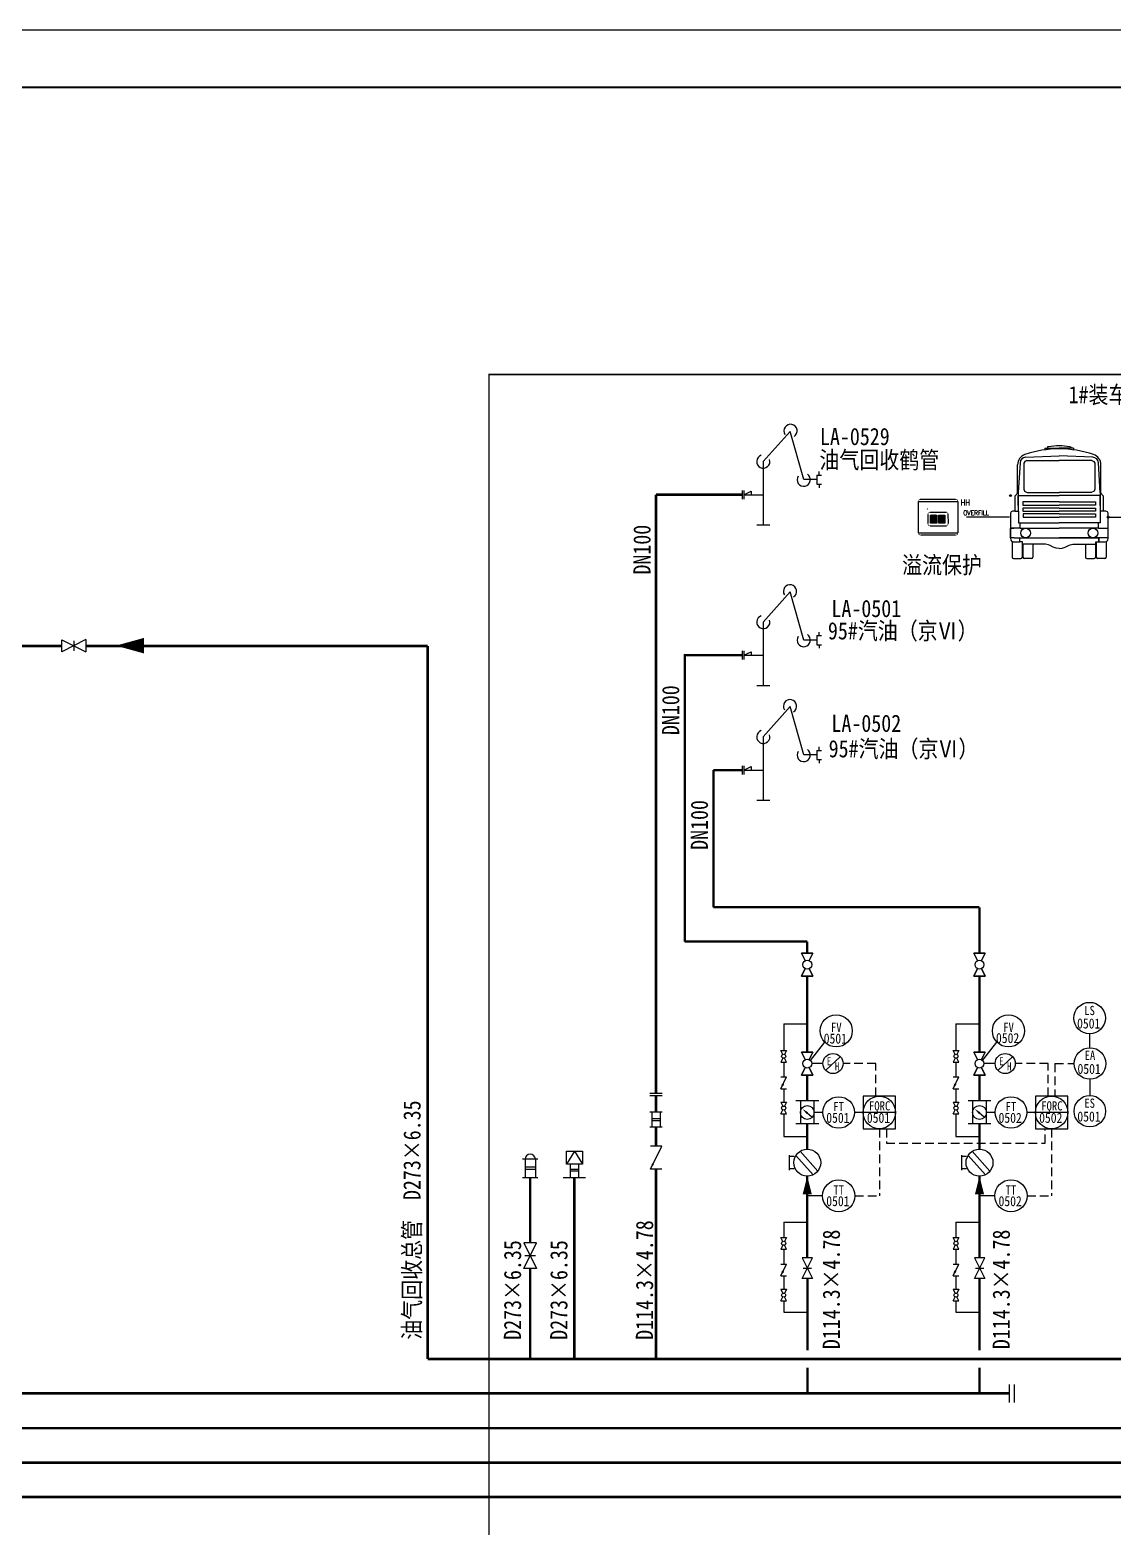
# Model space of a CAD drawing. Header units: millimetres. Extents: x 36820 to 41163, y -3485 to -2358.
# Drawn here: x 39621.5 to 39810.1, y -2735.6 to -2474.8 of the extents above; entities that cross this region are included whole.
import ezdxf
from ezdxf.enums import TextEntityAlignment as Align

# ---------------------------------------------------------------- set-up
doc = ezdxf.new("R2010")
doc.units = ezdxf.units.MM
doc.header["$LTSCALE"] = 6
doc.linetypes.add('DASHDOT', pattern=[1, 0.5, -0.25, 0, -0.25])
doc.linetypes.add('HIDDEN', pattern=[0.375, 0.25, -0.125])
for name, color, linetype in [('bc', 7, 'Continuous'), ('BZC', 7, 'Continuous'), ('DEVICE', 4, 'Continuous'), ('MAINLINE', 3, 'Continuous'), ('SBC', 6, 'Continuous'), ('T-SYMBOLS_EX', 1, 'Continuous'), ('T-TEXT', 3, 'Continuous'), ('VCL_MaR_MO', 9, 'Continuous'), ('管网', 7, 'Continuous')]:
    doc.layers.add(name, color=color, linetype=linetype)
doc.styles.add('HZ', font='', dxfattribs={"width": 0.8})
doc.styles.add('HZTXT', font='', dxfattribs={"width": 0.8})
doc.styles.add('NORMAL', font='simplex')
doc.styles.add('ROMANS', font='romans.shx', dxfattribs={"width": 0.8, "height": 2.5})
doc.styles.get("Standard").update_dxf_attribs({"font": ''})
doc.styles.get('HZ').set_extended_font_data('NSimSun')
doc.styles.get('HZTXT').set_extended_font_data('NSimSun')
doc.styles.get('Standard').set_extended_font_data('NSimSun')
pattern_1 = [(0, (708.82753, -477.49683), (0.238125, 0.1374815), [0.15875, -0.3175]), (120, (708.82753, -477.49683), (-0.238124972, 0.13748155), [0.15875, -0.3175]), (60, (708.82753, -477.49683), (2.8e-08, 0.27496305), [-0.3175, 0.15875])]

# ---------------------------------------------------------------- blocks, each defined once
blk = doc.blocks.new('AC_2')
at = {"layer": 'T-SYMBOLS_EX'}
for p, q in [((9.68, 38.45), (14.64, 38.45)), ((9.68, 38.45), (9.68, 37.86)), ((10.95, 38.96), (10.57, 38.96)), ((10.57, 38.96), (10.57, 38.45)), ((19.61, 38.45), (14.64, 38.45)), ((18.34, 38.96), (18.72, 38.96)), ((18.72, 38.96), (18.72, 38.45)), ((19.61, 38.45), (19.61, 37.86)), ((0.15, 22.75), (0.15, 32.62)), ((1.01, 33.39), (0.33, 22.95)), ((2.64, 33.85), (2.26, 33.17)), ((2.26, 33.17), (2.26, 24.11)), ((3.31, 34.13), (2.64, 33.85)), ((2.92, 35.26), (14.64, 35.79)), ((3.31, 34.13), (14.64, 34.13)), ((26.37, 35.26), (14.64, 35.79)), ((25.98, 34.13), (14.64, 34.13)), ((25.98, 34.13), (26.65, 33.85)), ((26.65, 33.85), (27.03, 33.17)), ((27.03, 33.17), (27.03, 24.11)), ((28.95, 22.95), (28.28, 33.39)), ((29.14, 22.75), (29.14, 32.62)), ((0.33, 22.95), (-0.82, 21.71)), ((-0.82, 21.71), (-0.82, 16.52)), ((0.33, 22.95), (0.33, 16.52)), ((0.33, 21.99), (14.64, 21.99)), ((0.33, 18.5), (0.33, 21.99)), ((2.26, 24.11), (2.54, 23.43)), ((2.54, 23.43), (3.5, 22.95)), ((3.5, 22.95), (14.64, 22.95)), ((25.79, 22.95), (14.64, 22.95)), ((28.95, 21.99), (14.64, 21.99)), ((26.75, 23.43), (25.79, 22.95)), ((27.03, 24.11), (26.75, 23.43)), ((30.11, 21.71), (28.95, 22.95)), ((28.95, 22.95), (28.95, 16.52)), ((28.95, 18.5), (28.95, 21.99)), ((30.11, 16.52), (30.11, 21.71)), ((-2.16, 16.23), (-2.36, 15.75)), ((-2.36, 15.75), (-2.36, 7.11)), ((-1.59, 16.52), (-2.16, 16.23)), ((-0.82, 16.52), (-1.59, 16.52)), ((-0.82, 16.52), (0.43, 16.52)), ((0.43, 16.52), (0.43, 12.39)), ((14.64, 19.69), (1.97, 19.69)), ((1.97, 19.69), (1.97, 18.63)), ((1.97, 18.63), (14.64, 18.63)), ((14.64, 17.58), (1.97, 17.58)), ((1.97, 17.58), (1.97, 16.52)), ((1.97, 16.52), (14.64, 16.52)), ((14.64, 19.69), (27.32, 19.69)), ((27.32, 18.63), (14.64, 18.63)), ((14.64, 17.58), (27.32, 17.58)), ((27.32, 16.52), (14.64, 16.52)), ((27.32, 19.69), (27.32, 18.63)), ((27.32, 17.58), (27.32, 16.52)), ((30.11, 16.52), (28.86, 16.52)), ((28.86, 16.52), (28.86, 12.39)), ((30.88, 16.52), (30.11, 16.52)), ((31.45, 16.23), (30.88, 16.52)), ((31.64, 15.75), (31.45, 16.23)), ((31.64, 7.11), (31.64, 15.75)), ((1.01, 10.57), (-2.36, 10.57)), ((-2.36, 7.2), (-2.36, 10.57)), ((-2.36, 10.57), (-1.22, 10.57)), ((0.43, 12.39), (14.64, 12.39)), ((1.01, 10.57), (1.01, 12.39)), ((1.01, 10.57), (14.64, 10.57)), ((14.64, 15.56), (2.06, 15.56)), ((2.06, 15.56), (2.06, 14.41)), ((2.06, 14.41), (14.64, 14.41)), ((14.64, 15.56), (27.23, 15.56)), ((27.23, 14.41), (14.64, 14.41)), ((28.86, 12.39), (14.64, 12.39)), ((28.28, 10.57), (14.64, 10.57)), ((27.23, 15.56), (27.23, 14.41)), ((28.28, 10.57), (28.28, 12.39)), ((28.28, 10.57), (31.64, 10.57)), ((-1.11, 7.2), (-2.36, 7.2)), ((-2.36, 7.11), (-2.26, 6.34)), ((-2.26, 6.34), (-1.87, 5.96)), ((-1.87, 5.96), (-1.39, 5.76)), ((-1.75, 5.9), (-1.75, 0.5)), ((-1.39, 5.76), (0.91, 5.76)), ((-1.11, 7.2), (0.91, 7.2)), ((0.91, 5.76), (0.91, 7.2)), ((0.91, 7.2), (28.38, 7.2)), ((0.91, 5.76), (0.91, 7.2)), ((0.91, 7.2), (14.64, 7.2)), ((1.87, 5.76), (0.91, 5.76)), ((1.75, 5.76), (1.75, 0.5)), ((1.87, 4.99), (1.87, 5.76)), ((28.38, 7.2), (14.64, 7.2)), ((27.42, 4.99), (27.42, 5.76)), ((27.42, 5.76), (28.38, 5.76)), ((27.54, 5.76), (27.54, 0.5)), ((28.38, 7.2), (28.38, 5.76)), ((28.38, 5.76), (28.38, 7.2)), ((31.64, 7.2), (28.38, 7.2)), ((28.38, 5.76), (30.68, 5.76)), ((30.68, 5.76), (31.16, 5.96)), ((31.04, 5.9), (31.04, 0.5)), ((31.16, 5.96), (31.55, 6.34)), ((31.55, 6.34), (31.64, 7.11)), ((-1.24, 0), (1.24, 0)), ((9.89, 4.99), (1.87, 4.99)), ((2, 4.99), (2, 0.5)), ((4.99, 0), (2.5, 0)), ((5.49, 4.99), (5.49, 0.5)), ((10.85, 4.75), (9.89, 4.99)), ((11.48, 4.51), (10.85, 4.75)), ((12.53, 3.94), (11.48, 4.51)), ((13.59, 3.6), (12.53, 3.94)), ((14.64, 3.51), (13.59, 3.6)), ((14.64, 3.51), (15.7, 3.6)), ((15.7, 3.6), (16.76, 3.94)), ((16.76, 3.94), (17.81, 4.51)), ((17.81, 4.51), (18.44, 4.75)), ((18.44, 4.75), (19.4, 4.99)), ((19.4, 4.99), (27.42, 4.99)), ((23.8, 4.99), (23.8, 0.5)), ((24.3, 0), (26.79, 0)), ((27.29, 4.99), (27.29, 0.5)), ((30.53, 0), (28.05, 0))]:
    blk.add_line(p, q, dxfattribs=at)
for centre in [(2.92, 8.88), (26.37, 8.88)]:
    blk.add_circle(centre, 1.68, dxfattribs=at)
for centre, radius, start, end in [((14.64, 1.64), 36.56, 90, 109.0821), ((15.92, 2.73), 36.56, 91.9924, 97.8), ((13.37, 2.73), 36.56, 82.2, 88.0076), ((14.64, 1.64), 36.56, 70.9179, 90), ((3.93, 32.62), 3.78, 109.0821, 180), ((3.01, 33.26), 2, 92.5957, 176.2875), ((26.28, 33.26), 2, 3.7125, 87.4043), ((25.36, 32.62), 3.78, 0, 70.9179), ((-1.24, 0.5), 0.504, 180, 270), ((1.24, 0.5), 0.504, 270, 0), ((2.5, 0.5), 0.504, 180, 270), ((4.99, 0.5), 0.504, 270, 0), ((24.3, 0.5), 0.504, 180, 270), ((26.79, 0.5), 0.504, 270, 0), ((28.05, 0.5), 0.504, 180, 270), ((30.53, 0.5), 0.504, 270, 0)]:
    blk.add_arc(centre, radius, start, end, dxfattribs=at)
blk = doc.blocks.new('A$C410379D9')
at = {"layer": 'VCL_MaR_MO'}
h = blk.add_hatch(dxfattribs=at)
h.set_pattern_fill('HONEY', color=256, scale=0.05, style=0)
h.set_pattern_definition(pattern_1)
h.paths.add_polyline_path([(4.33, 7.11), (4.33, 4.29), (6.46, 4.29), (6.46, 7.11)])
h = blk.add_hatch(dxfattribs=at)
h.set_pattern_fill('HONEY', color=256, scale=0.05, style=0)
h.set_pattern_definition(pattern_1)
h.paths.add_polyline_path([(7.22, 4.29), (9.35, 4.29), (9.35, 7.11), (7.22, 7.11)])
for p, q in [((0.1, 0.88), (0.1, 11.83)), ((0.1, 11.83), (13.83, 11.83)), ((0.7, 12.62), (13.04, 12.62)), ((13.83, 11.83), (13.83, 0.88)), ((3.38, 7.29), (3.38, 4.13)), ((4.16, 8.07), (9.82, 8.06)), ((10.39, 7.55), (10.43, 4.13)), ((0.1, 0.88), (13.83, 0.88)), ((13.04, 0.1), (0.88, 0.1)), ((4.16, 3.34), (9.82, 3.36))]:
    blk.add_line(p, q, dxfattribs=at)
at = {"layer": 'VCL_MaR_MO', "const_width": 0.196}
for points in [[(0.88, 12.62), (0.84, 12.62), (0.81, 12.61), (0.77, 12.61), (0.73, 12.6), (0.69, 12.59), (0.65, 12.58), (0.62, 12.57), (0.58, 12.56), (0.55, 12.54), (0.51, 12.53), (0.48, 12.51), (0.45, 12.49), (0.41, 12.46), (0.38, 12.44), (0.36, 12.41), (0.33, 12.39), (0.3, 12.36), (0.28, 12.33), (0.25, 12.3), (0.23, 12.27), (0.21, 12.24), (0.19, 12.2), (0.17, 12.17), (0.16, 12.13), (0.14, 12.1), (0.13, 12.06), (0.12, 12.02), (0.11, 11.99), (0.11, 11.95), (0.1, 11.91), (0.1, 11.87), (0.1, 11.83)], [(13.83, 11.83), (13.83, 11.87), (13.82, 11.91), (13.82, 11.95), (13.81, 11.99), (13.8, 12.02), (13.79, 12.06), (13.78, 12.1), (13.77, 12.13), (13.75, 12.17), (13.73, 12.2), (13.72, 12.24), (13.69, 12.27), (13.67, 12.3), (13.65, 12.33), (13.62, 12.36), (13.6, 12.39), (13.57, 12.41), (13.54, 12.44), (13.51, 12.46), (13.48, 12.49), (13.45, 12.51), (13.41, 12.53), (13.38, 12.54), (13.34, 12.56), (13.31, 12.57), (13.27, 12.58), (13.23, 12.59), (13.2, 12.6), (13.16, 12.61), (13.12, 12.61), (13.08, 12.62), (13.04, 12.62)], [(4.16, 8.07), (4.12, 8.07), (4.08, 8.07), (4.05, 8.07), (4.01, 8.06), (3.97, 8.05), (3.93, 8.04), (3.9, 8.03), (3.86, 8.01), (3.83, 8), (3.79, 7.98), (3.76, 7.96), (3.73, 7.94), (3.69, 7.92), (3.66, 7.9), (3.64, 7.87), (3.61, 7.84), (3.58, 7.82), (3.56, 7.79), (3.53, 7.76), (3.51, 7.73), (3.49, 7.69), (3.47, 7.66), (3.45, 7.62), (3.44, 7.59), (3.42, 7.55), (3.41, 7.52), (3.4, 7.48), (3.39, 7.44), (3.39, 7.4), (3.38, 7.37), (3.38, 7.33), (3.38, 7.29)], [(10.43, 7.29), (10.43, 7.33), (10.43, 7.37), (10.42, 7.41), (10.42, 7.44), (10.41, 7.48), (10.4, 7.52), (10.39, 7.55), (10.37, 7.59), (10.36, 7.63), (10.34, 7.66), (10.32, 7.69), (10.3, 7.73), (10.28, 7.76), (10.25, 7.79), (10.23, 7.82), (10.2, 7.84), (10.17, 7.87), (10.15, 7.9), (10.12, 7.92), (10.08, 7.94), (10.05, 7.96), (10.02, 7.98), (9.98, 8), (9.95, 8.01), (9.91, 8.03), (9.88, 8.04), (9.84, 8.05), (9.8, 8.06), (9.76, 8.07), (9.72, 8.07), (9.69, 8.07), (9.65, 8.07)], [(0.1, 0.88), (0.1, 0.84), (0.1, 0.81), (0.11, 0.77), (0.11, 0.73), (0.12, 0.69), (0.13, 0.65), (0.14, 0.62), (0.16, 0.58), (0.17, 0.55), (0.19, 0.51), (0.21, 0.48), (0.23, 0.45), (0.25, 0.41), (0.28, 0.38), (0.3, 0.36), (0.33, 0.33), (0.36, 0.3), (0.38, 0.28), (0.41, 0.25), (0.45, 0.23), (0.48, 0.21), (0.51, 0.19), (0.55, 0.17), (0.58, 0.16), (0.62, 0.14), (0.65, 0.13), (0.69, 0.12), (0.73, 0.11), (0.77, 0.11), (0.81, 0.1), (0.84, 0.1), (0.88, 0.1)], [(4.16, 3.34), (4.12, 3.34), (4.08, 3.35), (4.05, 3.35), (4.01, 3.36), (3.97, 3.37), (3.93, 3.38), (3.9, 3.39), (3.86, 3.4), (3.83, 3.42), (3.79, 3.44), (3.76, 3.45), (3.73, 3.48), (3.69, 3.5), (3.66, 3.52), (3.64, 3.55), (3.61, 3.57), (3.58, 3.6), (3.56, 3.63), (3.53, 3.66), (3.51, 3.69), (3.49, 3.72), (3.47, 3.76), (3.45, 3.79), (3.44, 3.83), (3.42, 3.86), (3.41, 3.9), (3.4, 3.94), (3.39, 3.97), (3.39, 4.01), (3.38, 4.05), (3.38, 4.09), (3.38, 4.13)], [(10.43, 4.13), (10.43, 4.09), (10.43, 4.05), (10.42, 4.01), (10.42, 3.97), (10.41, 3.94), (10.4, 3.9), (10.39, 3.86), (10.37, 3.83), (10.36, 3.79), (10.34, 3.76), (10.32, 3.72), (10.3, 3.69), (10.28, 3.66), (10.25, 3.63), (10.23, 3.6), (10.2, 3.57), (10.17, 3.55), (10.15, 3.52), (10.12, 3.5), (10.08, 3.47), (10.05, 3.45), (10.02, 3.43), (9.98, 3.42), (9.95, 3.4), (9.91, 3.39), (9.88, 3.38), (9.84, 3.37), (9.8, 3.36), (9.76, 3.35), (9.72, 3.35), (9.69, 3.34), (9.65, 3.34)], [(13.04, 0.1), (13.08, 0.1), (13.12, 0.1), (13.16, 0.11), (13.2, 0.11), (13.23, 0.12), (13.27, 0.13), (13.31, 0.14), (13.34, 0.16), (13.38, 0.17), (13.41, 0.19), (13.45, 0.21), (13.48, 0.23), (13.51, 0.25), (13.54, 0.28), (13.57, 0.3), (13.6, 0.33), (13.62, 0.36), (13.65, 0.38), (13.67, 0.41), (13.69, 0.45), (13.72, 0.48), (13.73, 0.51), (13.75, 0.55), (13.77, 0.58), (13.78, 0.62), (13.79, 0.65), (13.8, 0.69), (13.81, 0.73), (13.82, 0.77), (13.82, 0.81), (13.83, 0.84), (13.83, 0.88)]]:
    blk.add_lwpolyline(points, dxfattribs=at)
at = {"layer": 'VCL_MaR_MO'}
for points in [[(4.33, 7.11), (6.46, 7.11), (6.46, 4.29), (4.33, 4.29)], [(7.22, 7.11), (9.35, 7.11), (9.35, 4.29), (7.22, 4.29)]]:
    blk.add_lwpolyline(points, close=True, dxfattribs=at)
at = {"layer": 'VCL_MaR_MO', "style": 'NORMAL', "width": 0.8}
blk.add_text('.', height=1.68, dxfattribs=at).set_placement((2.89, 9.14))
blk = doc.blocks.new('ffff')
at = {"layer": 'VCL_MaR_MO', "linetype": 'HIDDEN', "ltscale": 5}
for p, q in [((6652.33, -1640.34), (6643.33, -1640.34)), ((6669.65, -1640.34), (6676.55, -1640.34))]:
    blk.add_line(p, q, dxfattribs=at)
at = {"layer": 'VCL_MaR_MO'}
for p, q in [((6676.55, -1641.97), (6676.55, -1638.71)), ((6676.55, -1638.71), (6679, -1638.71)), ((6679, -1641.97), (6679, -1638.71)), ((6679, -1641.97), (6676.55, -1641.97)), ((6677.77, -1641.97), (6677.77, -1643.15)), ((6676.61, -1643.15), (6678.94, -1643.15)), ((6676.84, -1643.51), (6678.71, -1643.51)), ((6677.07, -1643.87), (6678.48, -1643.87)), ((6677.24, -1644.23), (6678.31, -1644.23))]:
    blk.add_line(p, q, dxfattribs=at)
blk.add_circle((6669.49, -1640.34), 0.16, dxfattribs=at)
at = {"layer": 'T-SYMBOLS_EX', "xscale": 0.5, "yscale": 0.5, "zscale": 0.5}
blk.add_blockref('AC_2', (6653.67, -1647.54), dxfattribs=at)
at = {"layer": 'T-TEXT', "xscale": 0.5, "yscale": 0.5, "zscale": 0.5}
blk.add_blockref('A$C410379D9', (6636.42, -1643.52), dxfattribs=at)
at = {"layer": 'BZC', "color": 3, "style": 'HZTXT', "width": 0.85}
for s, p in [('溢流保护', (6640.58, -1650.17)), ('接地', (6677.61, -1650.06))]:
    blk.add_text(s, height=3, dxfattribs=at).set_placement(p, align=Align.CENTER)
at = {"layer": 'VCL_MaR_MO'}
for s, height, style, width, p in [('HH', 1, 'ROMANS', 0.85, (6643.84, -1638.28)), ('OVERFILL', 0.84, 'NORMAL', 0.8, (6644.28, -1640.01))]:
    blk.add_text(s, height=height, dxfattribs=dict(at, style=style, width=width)).set_placement(p)

msp = doc.modelspace()

# ---------------------------------------------------------------- linework, layer by layer
at = {"color": 51}
for p, q in [((39749.179, -2577.971), (39753.848, -2572.706)), ((39756.219, -2581.122), (39753.848, -2572.706)), ((39749.179, -2577.971), (39749.179, -2589.002)), ((39758.518, -2581.122), (39756.219, -2581.122)), ((39758.518, -2580.322), (39758.518, -2581.922)), ((39758.518, -2580.322), (39759.318, -2580.322)), ((39758.918, -2580.322), (39758.918, -2579.722)), ((39745.804, -2583.752), (39747.054, -2583.127)), ((39745.804, -2583.752), (39749.179, -2583.752)), ((39747.054, -2583.127), (39747.054, -2583.752)), ((39758.518, -2581.922), (39759.318, -2581.922)), ((39758.918, -2581.922), (39758.918, -2582.522)), ((39748.054, -2589.002), (39750.304, -2589.002)), ((39749.179, -2597.971), (39753.848, -2592.706)), ((39756.219, -2601.122), (39753.848, -2592.706)), ((39749.179, -2597.971), (39749.179, -2609.002)), ((39758.518, -2601.122), (39756.219, -2601.122)), ((39745.504, -2603.002), (39745.504, -2604.502)), ((39745.804, -2603.002), (39745.804, -2604.502)), ((39745.804, -2603.752), (39747.054, -2603.127)), ((39745.804, -2603.752), (39749.179, -2603.752)), ((39747.054, -2603.127), (39747.054, -2603.752)), ((39748.054, -2609.002), (39750.304, -2609.002))]:
    msp.add_line(p, q, dxfattribs=at)
at = {"color": 210}
for p, q in [((39745.504, -2583.002), (39745.504, -2584.502)), ((39745.804, -2583.002), (39745.804, -2584.502))]:
    msp.add_line(p, q, dxfattribs=at)
at = {"color": 30}
for p, q in [((39758.918, -2600.322), (39758.918, -2599.722)), ((39758.518, -2600.322), (39758.518, -2601.922)), ((39758.518, -2600.322), (39759.318, -2600.322)), ((39758.518, -2601.922), (39759.318, -2601.922)), ((39758.918, -2601.922), (39758.918, -2602.522))]:
    msp.add_line(p, q, dxfattribs=at)
at = {"color": 7, "lineweight": -3}
for p, q in [((39755.828, -2635.647), (39757.828, -2635.647)), ((39757.828, -2635.647), (39755.828, -2635.647)), ((39755.828, -2635.647), (39757.828, -2635.647)), ((39756.48, -2636.951), (39755.828, -2635.647)), ((39755.828, -2635.647), (39756.48, -2636.951)), ((39756.48, -2636.951), (39755.828, -2635.647)), ((39757.828, -2635.647), (39757.176, -2636.951)), ((39757.176, -2636.951), (39757.828, -2635.647)), ((39757.828, -2635.647), (39757.176, -2636.951)), ((39785.828, -2635.647), (39787.828, -2635.647)), ((39787.828, -2635.647), (39785.828, -2635.647)), ((39785.828, -2635.647), (39787.828, -2635.647)), ((39786.48, -2636.951), (39785.828, -2635.647)), ((39785.828, -2635.647), (39786.48, -2636.951)), ((39786.48, -2636.951), (39785.828, -2635.647)), ((39787.828, -2635.647), (39787.176, -2636.951)), ((39787.176, -2636.951), (39787.828, -2635.647)), ((39787.828, -2635.647), (39787.176, -2636.951)), ((39756.48, -2638.344), (39755.828, -2639.647)), ((39756.48, -2638.344), (39755.828, -2639.647)), ((39755.828, -2639.647), (39756.48, -2638.344)), ((39757.828, -2639.647), (39757.176, -2638.344)), ((39757.828, -2639.647), (39757.176, -2638.344)), ((39757.176, -2638.344), (39757.828, -2639.647)), ((39786.48, -2638.344), (39785.828, -2639.647)), ((39786.48, -2638.344), (39785.828, -2639.647)), ((39785.828, -2639.647), (39786.48, -2638.344)), ((39787.828, -2639.647), (39787.176, -2638.344)), ((39787.828, -2639.647), (39787.176, -2638.344)), ((39787.176, -2638.344), (39787.828, -2639.647)), ((39755.828, -2639.647), (39757.828, -2639.647)), ((39757.828, -2639.647), (39755.828, -2639.647)), ((39755.828, -2639.647), (39757.828, -2639.647)), ((39785.828, -2639.647), (39787.828, -2639.647)), ((39787.828, -2639.647), (39785.828, -2639.647)), ((39785.828, -2639.647), (39787.828, -2639.647)), ((39806.066, -2652.122), (39806.066, -2649.71)), ((39755.828, -2652.872), (39757.828, -2652.872)), ((39757.828, -2652.872), (39755.828, -2652.872)), ((39755.828, -2652.872), (39757.828, -2652.872)), ((39756.48, -2654.175), (39755.828, -2652.872)), ((39755.828, -2652.872), (39756.48, -2654.175)), ((39756.48, -2654.175), (39755.828, -2652.872)), ((39757.828, -2652.872), (39757.176, -2654.175)), ((39757.176, -2654.175), (39757.828, -2652.872)), ((39757.828, -2652.872), (39757.176, -2654.175)), ((39759.565, -2654.872), (39757.606, -2654.872)), ((39760.056, -2656.053), (39762.578, -2653.69)), ((39785.828, -2652.872), (39787.828, -2652.872)), ((39787.828, -2652.872), (39785.828, -2652.872)), ((39785.828, -2652.872), (39787.828, -2652.872)), ((39786.48, -2654.175), (39785.828, -2652.872)), ((39785.828, -2652.872), (39786.48, -2654.175)), ((39786.48, -2654.175), (39785.828, -2652.872)), ((39787.828, -2652.872), (39787.176, -2654.175)), ((39787.176, -2654.175), (39787.828, -2652.872)), ((39787.828, -2652.872), (39787.176, -2654.175)), ((39789.565, -2654.872), (39787.606, -2654.872)), ((39790.056, -2656.053), (39792.578, -2653.69)), ((39756.48, -2655.568), (39755.828, -2656.872)), ((39756.48, -2655.568), (39755.828, -2656.872)), ((39755.828, -2656.872), (39756.48, -2655.568)), ((39755.828, -2656.872), (39757.828, -2656.872)), ((39757.828, -2656.872), (39755.828, -2656.872)), ((39755.828, -2656.872), (39757.828, -2656.872)), ((39757.828, -2656.872), (39757.176, -2655.568)), ((39757.828, -2656.872), (39757.176, -2655.568)), ((39757.176, -2655.568), (39757.828, -2656.872)), ((39786.48, -2655.568), (39785.828, -2656.872)), ((39786.48, -2655.568), (39785.828, -2656.872)), ((39785.828, -2656.872), (39786.48, -2655.568)), ((39785.828, -2656.872), (39787.828, -2656.872)), ((39787.828, -2656.872), (39785.828, -2656.872)), ((39785.828, -2656.872), (39787.828, -2656.872)), ((39787.828, -2656.872), (39787.176, -2655.568)), ((39787.828, -2656.872), (39787.176, -2655.568)), ((39787.176, -2655.568), (39787.828, -2656.872)), ((39806.045, -2657.621), (39806.045, -2660.44)), ((39759.566, -2663.398), (39758.021, -2663.398)), ((39789.566, -2663.398), (39788.021, -2663.398))]:
    msp.add_line(p, q, dxfattribs=at)
at = {"lineweight": -3}
for p, q in [((39757.373, -2654.316), (39759.87, -2651.144)), ((39787.373, -2654.316), (39789.87, -2651.144)), ((39766.557, -2663.398), (39765.065, -2663.398)), ((39796.557, -2663.398), (39795.065, -2663.398))]:
    msp.add_line(p, q, dxfattribs=at)
at = {"linetype": 'HIDDEN'}
for p, q in [((39768.782, -2654.872), (39763.068, -2654.872)), ((39768.782, -2660.567), (39768.782, -2654.872)), ((39798.782, -2654.872), (39793.068, -2654.872)), ((39798.782, -2660.567), (39798.782, -2654.872)), ((39799.962, -2654.872), (39799.962, -2660.567)), ((39799.962, -2654.872), (39803.316, -2654.872)), ((39769.388, -2666.23), (39769.388, -2677.915)), ((39770.613, -2666.23), (39770.613, -2668.761)), ((39798.256, -2668.761), (39798.256, -2666.23)), ((39799.388, -2666.23), (39799.388, -2677.915)), ((39770.613, -2668.761), (39798.256, -2668.761)), ((39765.115, -2677.915), (39769.388, -2677.915)), ((39795.115, -2677.915), (39799.388, -2677.915))]:
    msp.add_line(p, q, dxfattribs=at)
at = {"color": 7}
for p, q in [((39731.586, -2660.078), (39729.426, -2660.078)), ((39731.586, -2660.478), (39729.426, -2660.478)), ((39731.586, -2663.352), (39729.426, -2663.352)), ((39729.786, -2663.352), (39729.786, -2665.872)), ((39731.226, -2663.352), (39731.226, -2665.872)), ((39729.426, -2665.872), (39731.586, -2665.872)), ((39709.93, -2671.561), (39707.23, -2671.561)), ((39707.68, -2671.561), (39707.68, -2674.711)), ((39709.48, -2671.561), (39709.48, -2674.711)), ((39707.23, -2674.711), (39709.93, -2674.711))]:
    msp.add_line(p, q, dxfattribs=at)
for p, q in [((39729.786, -2664.452), (39731.226, -2664.452)), ((39729.786, -2664.772), (39731.226, -2664.772)), ((39755.577, -2670.154), (39758.65, -2673.608)), ((39785.577, -2670.154), (39788.65, -2673.608)), ((39709.48, -2672.936), (39707.68, -2672.936)), ((39753.678, -2670.815), (39753.678, -2673.455)), ((39754.583, -2671.068), (39753.678, -2671.068)), ((39754.855, -2670.873), (39757.853, -2674.242)), ((39783.678, -2670.815), (39783.678, -2673.455)), ((39784.583, -2671.068), (39783.678, -2671.068)), ((39784.855, -2670.873), (39787.853, -2674.242)), ((39709.48, -2673.336), (39707.68, -2673.336)), ((39754.583, -2673.202), (39753.678, -2673.202)), ((39784.583, -2673.202), (39783.678, -2673.202))]:
    msp.add_line(p, q)
at = {"color": 5}
for p, q in [((39729.506, -2673.29), (39731.506, -2669.29)), ((39731.506, -2669.29), (39729.506, -2669.29)), ((39731.506, -2673.29), (39729.506, -2673.29))]:
    msp.add_line(p, q, dxfattribs=at)
at = {"color": 7, "linetype": 'Continuous', "lineweight": -3}
for p, q in [((39759.515, -2677.914), (39756.821, -2677.913)), ((39789.515, -2677.914), (39786.821, -2677.913))]:
    msp.add_line(p, q, dxfattribs=at)
at = {"linetype": 'DASHDOT', "ltscale": 3, "const_width": 0.24}
msp.add_lwpolyline([(39701.433, -2534.844), (39821.595, -2534.844), (39821.595, -2783.22), (39701.433, -2783.22)], close=True, dxfattribs=at)
at = {"color": 51, "const_width": 0.4}
for points in [[(39735.504, -2633.64), (39735.504, -2583.752), (39745.504, -2583.752)], [(39740.504, -2627.64), (39740.504, -2603.752)], [(39740.504, -2603.752), (39745.504, -2603.752)], [(39740.504, -2627.64), (39786.828, -2627.64)], [(39786.828, -2635.647), (39786.828, -2627.64)], [(39735.504, -2633.64), (39756.828, -2633.64)], [(39756.828, -2635.647), (39756.828, -2633.64)], [(39756.828, -2652.872), (39756.828, -2639.647)], [(39786.828, -2652.872), (39786.828, -2639.647)], [(39756.829, -2661.398), (39756.828, -2656.872)], [(39786.829, -2661.398), (39786.828, -2656.872)], [(39756.829, -2669.792), (39756.829, -2665.398)], [(39786.829, -2669.792), (39786.829, -2665.398)], [(39756.829, -2688.72), (39756.829, -2674.478)], [(39786.829, -2688.72), (39786.829, -2674.478)], [(39756.855, -2692.326), (39756.855, -2704.841)], [(39786.854, -2692.326), (39786.854, -2704.841)], [(39756.855, -2707.841), (39756.855, -2712.341)], [(39786.854, -2707.841), (39786.854, -2712.342)]]:
    msp.add_lwpolyline(points, dxfattribs=at)
for points in [[(39756.003, -2662.792, 0, 0.4, 0), (39756.829, -2663.5, 0.4, 0.4, 0)], [(39786.003, -2662.792, 0, 0.4, 0), (39786.829, -2663.5, 0.4, 0.4, 0)]]:
    msp.add_lwpolyline(points, format="xyseb")
at = {"color": 7, "lineweight": -3}
for points in [[(39766.557, -2666.23), (39772.22, -2666.23), (39772.22, -2660.567), (39766.557, -2660.567)], [(39796.557, -2666.23), (39802.22, -2666.23), (39802.22, -2660.567), (39796.557, -2660.567)]]:
    msp.add_lwpolyline(points, close=True, dxfattribs=at)
at = {"color": 5}
msp.add_lwpolyline([(39729.506, -2673.29, 0, 0.384, 0), (39729.978, -2672.346, 0.384, 0.384, 0)], format="xyseb", dxfattribs=at)
at = {"color": 51}
for points in [[(39756.829, -2674.478, 0, 1.6, 0), (39756.829, -2677.678, 0.8, 0.8, 0)], [(39786.829, -2674.478, 0, 1.6, 0), (39786.829, -2677.678, 0.8, 0.8, 0)]]:
    msp.add_lwpolyline(points, format="xyseb", dxfattribs=at)
at = {"lineweight": -3}
for centre, radius in [((39756.828, -2637.647), 0.779), ((39786.828, -2637.647), 0.779), ((39805.998, -2646.962), 2.749), ((39761.873, -2649.187), 2.8), ((39791.873, -2649.187), 2.8), ((39806.066, -2654.872), 2.749), ((39756.828, -2654.872), 0.779), ((39786.828, -2654.872), 0.779), ((39762.315, -2663.398), 2.749), ((39792.315, -2663.398), 2.749), ((39806.045, -2663.172), 2.749), ((39762.315, -2677.915), 2.8), ((39792.315, -2677.915), 2.8)]:
    msp.add_circle(centre, radius, dxfattribs=at)
at = {"color": 7, "lineweight": -3}
for centre, radius in [((39761.317, -2654.872), 1.752), ((39791.317, -2654.872), 1.752), ((39769.388, -2663.398), 2.831), ((39799.388, -2663.398), 2.831)]:
    msp.add_circle(centre, radius, dxfattribs=at)
for centre in [(39756.829, -2672.135), (39786.829, -2672.135)]:
    msp.add_circle(centre, 2.343)
at = {"color": 51}
for centre, start, end in [((39753.825, -2572.622), 302.68015, 212.79436), ((39749.179, -2577.971), 108.16502, 18.27923), ((39756.219, -2581.122), 146.72077, 56.83498), ((39753.825, -2592.622), 302.68015, 212.79436), ((39749.179, -2597.971), 108.16502, 18.27923), ((39756.219, -2601.122), 146.72077, 56.83498)]:
    msp.add_arc(centre, 1.152, start, end, dxfattribs=at)
msp.add_arc((39708.58, -2671.561), 0.9, 0, 180)
at = {"layer": 'bc', "color": 0}
for p, q in [((39716.279, -2670.119), (39714.895, -2672.399)), ((39716.279, -2670.119), (39717.663, -2672.399)), ((39715.551, -2672.399), (39715.551, -2674.802)), ((39717.007, -2672.399), (39717.007, -2674.802)), ((39718.207, -2674.802), (39714.351, -2674.802)), ((39715.551, -2673.252), (39717.007, -2673.252)), ((39715.551, -2673.57), (39717.007, -2673.57))]:
    msp.add_line(p, q, dxfattribs=at)
at = {"layer": 'bc', "color": 2, "linetype": 'Continuous', "ltscale": 0.13}
msp.add_lwpolyline([(39433.086, -2474.821), (40904.836, -2474.821), (40904.836, -3068.821), (39433.086, -3068.821)], close=True, dxfattribs=at)
msp.add_lwpolyline([(39433.086, -2474.821), (40904.836, -2474.821), (40904.836, -3068.821), (39433.086, -3068.821)], close=True, dxfattribs=at)
msp.add_lwpolyline([(39433.086, -2474.821), (40904.836, -2474.821), (40904.836, -3068.821), (39433.086, -3068.821)], close=True, dxfattribs=at)
at = {"layer": 'bc', "color": 2, "linetype": 'Continuous', "ltscale": 0.13, "const_width": 0.3}
msp.add_lwpolyline([(39458.086, -2484.821), (40894.836, -2484.821), (40894.836, -3058.821), (39458.086, -3058.821)], close=True, dxfattribs=at)
msp.add_lwpolyline([(39458.086, -2484.821), (40894.836, -2484.821), (40894.836, -3058.821), (39458.086, -3058.821)], close=True, dxfattribs=at)
msp.add_lwpolyline([(39458.086, -2484.821), (40894.836, -2484.821), (40894.836, -3058.821), (39458.086, -3058.821)], close=True, dxfattribs=at)
at = {"layer": 'bc', "color": 0}
msp.add_lwpolyline([(39714.895, -2670.119), (39717.663, -2670.119), (39717.663, -2672.399), (39714.895, -2672.399)], close=True, dxfattribs=at)
at = {"layer": 'BZC', "color": 192}
for p, q in [((39749.179, -2550.012), (39753.848, -2544.747)), ((39756.219, -2553.162), (39753.848, -2544.747)), ((39749.179, -2550.012), (39749.179, -2561.042)), ((39758.518, -2553.162), (39756.219, -2553.162)), ((39758.518, -2552.362), (39758.518, -2553.962)), ((39758.518, -2552.362), (39759.318, -2552.362)), ((39758.918, -2552.362), (39758.918, -2551.762)), ((39745.504, -2555.042), (39745.504, -2556.542)), ((39745.804, -2555.042), (39745.804, -2556.542)), ((39745.804, -2555.792), (39747.054, -2555.167)), ((39745.804, -2555.792), (39749.179, -2555.792)), ((39747.054, -2555.167), (39747.054, -2555.792)), ((39758.518, -2553.962), (39759.318, -2553.962)), ((39758.918, -2553.962), (39758.918, -2554.562)), ((39748.054, -2561.042), (39750.304, -2561.042))]:
    msp.add_line(p, q, dxfattribs=at)
at = {"layer": 'BZC', "linetype": 'HIDDEN', "lineweight": -3, "ltscale": 0.3}
for p, q in [((39759.565, -2654.872), (39757.606, -2654.872)), ((39789.565, -2654.872), (39787.606, -2654.872))]:
    msp.add_line(p, q, dxfattribs=at)
at = {"layer": 'BZC', "color": 7}
for p, q in [((39758.829, -2661.398), (39754.829, -2661.398)), ((39755.629, -2661.398), (39755.629, -2665.398)), ((39758.029, -2665.398), (39758.029, -2661.398)), ((39788.829, -2661.398), (39784.829, -2661.398)), ((39785.629, -2661.398), (39785.629, -2665.398)), ((39788.029, -2665.398), (39788.029, -2661.398)), ((39757.656, -2664.208), (39756.829, -2663.5)), ((39787.656, -2664.208), (39786.829, -2663.5)), ((39758.829, -2665.398), (39754.829, -2665.398)), ((39788.829, -2665.398), (39784.829, -2665.398))]:
    msp.add_line(p, q, dxfattribs=at)
at = {"layer": 'BZC', "color": 0}
for p, q in [((39707.453, -2686.083), (39709.707, -2690.59)), ((39707.453, -2690.59), (39709.707, -2686.083)), ((39709.707, -2686.083), (39707.453, -2686.083)), ((39707.646, -2688.323), (39709.5, -2688.323)), ((39755.952, -2688.72), (39757.755, -2692.326)), ((39755.952, -2692.326), (39757.755, -2688.72)), ((39757.755, -2688.72), (39755.952, -2688.72)), ((39785.952, -2688.72), (39787.755, -2692.326)), ((39785.952, -2692.326), (39787.755, -2688.72)), ((39787.755, -2688.72), (39785.952, -2688.72)), ((39709.707, -2690.59), (39707.453, -2690.59)), ((39756.107, -2690.512), (39757.589, -2690.512)), ((39786.107, -2690.512), (39787.589, -2690.512)), ((39757.755, -2692.326), (39755.952, -2692.326)), ((39787.754, -2692.326), (39785.951, -2692.326))]:
    msp.add_line(p, q, dxfattribs=at)
at = {"layer": 'BZC', "color": 150}
for p, q in [((39791.987, -2710.767), (39791.987, -2713.917)), ((39792.887, -2710.767), (39792.887, -2713.917))]:
    msp.add_line(p, q, dxfattribs=at)
at = {"layer": 'BZC', "color": 192, "const_width": 0.45}
for points in [[(39730.506, -2660.078), (39730.506, -2555.792)], [(39730.506, -2555.792), (39745.504, -2555.792)], [(39609.96, -2582.117), (39626.987, -2582.117)], [(39631.19, -2582.117), (39690.714, -2582.117)], [(39690.714, -2582.117), (39690.714, -2706.341)], [(39730.506, -2663.352), (39730.506, -2660.478)], [(39730.506, -2665.872), (39730.506, -2669.29)], [(39730.506, -2706.341), (39730.506, -2673.29)], [(39708.58, -2674.711), (39708.58, -2686.083)], [(39716.279, -2674.802), (39716.279, -2706.341)], [(39708.58, -2690.59), (39708.58, -2706.341)], [(39690.714, -2706.341), (40639.997, -2706.341)], [(39494.621, -2724.394), (39991.497, -2724.391)]]:
    msp.add_lwpolyline(points, dxfattribs=at)
at = {"layer": 'BZC', "color": 51, "const_width": 0.45}
msp.add_lwpolyline([(39482.626, -2712.346), (39791.987, -2712.342)], dxfattribs=at)
at = {"layer": 'BZC', "color": 11, "const_width": 0.45}
msp.add_lwpolyline([(39488.626, -2718.394), (39892.693, -2718.39)], dxfattribs=at)
at = {"layer": 'BZC', "color": 1, "const_width": 0.45}
msp.add_lwpolyline([(39500.626, -2730.394), (40090.841, -2730.391)], dxfattribs=at)
at = {"layer": 'BZC', "color": 7}
for centre in [(39756.829, -2663.398), (39786.829, -2663.398)]:
    msp.add_circle(centre, 1.2, dxfattribs=at)
at = {"layer": 'BZC', "color": 192}
for centre, start, end in [((39753.922, -2544.663), 302.68015, 212.79436), ((39749.179, -2550.012), 108.16502, 18.27923), ((39756.219, -2553.162), 146.72077, 56.83498)]:
    msp.add_arc(centre, 1.152, start, end, dxfattribs=at)
at = {"layer": 'DEVICE', "color": 7}
for p, q in [((39631.19, -2581.03), (39626.987, -2583.168)), ((39626.987, -2583.168), (39626.987, -2581.066)), ((39626.987, -2581.066), (39631.19, -2583.168)), ((39629.088, -2581.243), (39629.088, -2582.992)), ((39631.19, -2581.03), (39631.19, -2583.132))]:
    msp.add_line(p, q, dxfattribs=at)
at = {"layer": 'MAINLINE', "color": 7, "lineweight": -3}
for p, q in [((39772.22, -2663.398), (39766.557, -2663.398)), ((39802.22, -2663.398), (39796.557, -2663.398))]:
    msp.add_line(p, q, dxfattribs=at)
at = {"layer": 'SBC', "color": 230, "ltscale": 2}
for p, q in [((39752.726, -2647.938), (39756.828, -2647.938)), ((39752.726, -2647.938), (39752.726, -2652.579)), ((39782.726, -2647.938), (39786.828, -2647.938)), ((39782.726, -2647.938), (39782.726, -2652.579)), ((39752.569, -2653.284), (39752.216, -2652.579)), ((39752.216, -2652.579), (39753.236, -2652.579)), ((39752.569, -2653.912), (39752.216, -2654.618)), ((39752.216, -2654.618), (39753.236, -2654.618)), ((39752.726, -2654.618), (39752.726, -2657.216)), ((39753.236, -2652.579), (39752.883, -2653.284)), ((39753.236, -2654.618), (39752.883, -2653.912)), ((39782.569, -2653.284), (39782.216, -2652.579)), ((39782.216, -2652.579), (39783.236, -2652.579)), ((39782.569, -2653.912), (39782.216, -2654.618)), ((39782.216, -2654.618), (39783.236, -2654.618)), ((39782.726, -2654.618), (39782.726, -2657.216)), ((39783.236, -2652.579), (39782.883, -2653.284)), ((39783.236, -2654.618), (39782.883, -2653.912)), ((39752.216, -2659.255), (39753.236, -2657.216)), ((39752.216, -2657.216), (39753.236, -2657.216)), ((39782.216, -2659.255), (39783.236, -2657.216)), ((39782.216, -2657.216), (39783.236, -2657.216)), ((39752.216, -2659.255), (39753.236, -2659.255)), ((39752.726, -2659.255), (39752.726, -2661.612)), ((39782.216, -2659.255), (39783.236, -2659.255)), ((39782.726, -2659.255), (39782.726, -2661.612)), ((39752.216, -2661.612), (39753.236, -2661.612)), ((39752.216, -2661.612), (39752.569, -2662.318)), ((39753.236, -2661.612), (39752.883, -2662.318)), ((39782.216, -2661.612), (39783.236, -2661.612)), ((39782.216, -2661.612), (39782.569, -2662.318)), ((39783.236, -2661.612), (39782.883, -2662.318)), ((39752.216, -2663.651), (39752.569, -2662.945)), ((39752.216, -2663.651), (39753.236, -2663.651)), ((39752.726, -2663.651), (39752.726, -2667.588)), ((39753.236, -2663.651), (39752.883, -2662.945)), ((39782.216, -2663.651), (39782.569, -2662.945)), ((39782.216, -2663.651), (39783.236, -2663.651)), ((39782.726, -2663.651), (39782.726, -2667.588)), ((39783.236, -2663.651), (39782.883, -2662.945)), ((39752.726, -2667.588), (39756.829, -2667.588)), ((39782.726, -2667.588), (39786.829, -2667.588)), ((39752.727, -2682.525), (39756.829, -2682.525)), ((39752.727, -2682.525), (39752.727, -2685.166)), ((39782.727, -2682.525), (39786.829, -2682.525)), ((39782.727, -2682.525), (39782.727, -2685.166)), ((39752.57, -2685.872), (39752.218, -2685.166)), ((39752.218, -2685.166), (39753.237, -2685.166)), ((39753.237, -2685.166), (39752.884, -2685.872)), ((39782.57, -2685.872), (39782.218, -2685.166)), ((39782.218, -2685.166), (39783.237, -2685.166)), ((39783.237, -2685.166), (39782.884, -2685.872)), ((39752.57, -2686.5), (39752.218, -2687.205)), ((39752.218, -2687.205), (39753.237, -2687.205)), ((39752.727, -2687.205), (39752.727, -2689.803)), ((39753.237, -2687.205), (39752.884, -2686.5)), ((39782.57, -2686.5), (39782.218, -2687.205)), ((39782.218, -2687.205), (39783.237, -2687.205)), ((39782.727, -2687.205), (39782.727, -2689.803)), ((39783.237, -2687.205), (39782.884, -2686.5)), ((39752.218, -2691.842), (39753.237, -2689.803)), ((39752.218, -2689.803), (39753.237, -2689.803)), ((39782.218, -2691.842), (39783.237, -2689.803)), ((39782.218, -2689.803), (39783.237, -2689.803)), ((39752.218, -2691.842), (39753.237, -2691.842)), ((39752.727, -2691.842), (39752.727, -2694.2)), ((39782.216, -2691.842), (39783.236, -2691.842)), ((39782.726, -2691.842), (39782.726, -2694.2)), ((39752.218, -2694.2), (39753.237, -2694.2)), ((39752.218, -2694.2), (39752.57, -2694.905)), ((39752.218, -2696.239), (39752.57, -2695.533)), ((39752.218, -2696.239), (39753.237, -2696.239)), ((39752.727, -2696.239), (39752.727, -2698.175)), ((39753.237, -2694.2), (39752.884, -2694.905)), ((39753.237, -2696.239), (39752.884, -2695.533)), ((39782.216, -2694.2), (39783.236, -2694.2)), ((39782.216, -2694.2), (39782.569, -2694.905)), ((39782.216, -2696.239), (39782.569, -2695.533)), ((39782.216, -2696.239), (39783.236, -2696.239)), ((39782.726, -2696.239), (39782.726, -2698.175)), ((39783.236, -2694.2), (39782.883, -2694.905)), ((39783.236, -2696.239), (39782.883, -2695.533)), ((39752.727, -2698.175), (39756.83, -2698.175)), ((39782.726, -2698.175), (39786.829, -2698.175))]:
    msp.add_line(p, q, dxfattribs=at)
for centre in [(39752.726, -2653.598), (39782.726, -2653.598), (39752.726, -2662.632), (39782.726, -2662.632), (39752.727, -2686.186), (39782.727, -2686.186), (39752.727, -2695.219), (39782.726, -2695.219)]:
    msp.add_circle(centre, 0.351, dxfattribs=at)
for points in [[(39752.422, -2658.344), (39752.216, -2659.255), (39752.837, -2658.537)], [(39782.422, -2658.344), (39782.216, -2659.255), (39782.837, -2658.537)], [(39752.424, -2690.932), (39752.218, -2691.842), (39752.838, -2691.125)], [(39782.422, -2690.932), (39782.216, -2691.842), (39782.837, -2691.125)]]:
    msp.add_solid(points, dxfattribs=at)
at = {"layer": 'VCL_MaR_MO'}
msp.add_circle((39792.22, -2555.942), 0.16, dxfattribs=at)
at = {"layer": '管网'}
msp.add_lwpolyline([(39641.304, -2582.081, 2.7, 0, 0), (39636.429, -2582.081, 0, 0, 0), (39639.303, -2582.081, 0, 0, 0)], format="xyseb", dxfattribs=at)

# ---------------------------------------------------------------- block references
at = {"layer": 'bc', "color": 0}
msp.add_blockref('ffff', (33139.727, -919.357), dxfattribs=at)

# ---------------------------------------------------------------- texts
at = {"lineweight": -3, "width": 0.85}
for s, height, style, p in [('1#装车岛', 3, 'HZ', (39802.338, -2539.85)), ('LS', 1.6, 'HZTXT', (39805.077, -2646.437)), ('EA', 1.6, 'HZTXT', (39805.14, -2654.249)), ('FT', 1.6, 'HZTXT', (39761.371, -2663.163)), ('FQRC', 1.6, 'HZTXT', (39767.59, -2663.042)), ('FT', 1.6, 'HZTXT', (39791.371, -2663.163)), ('FQRC', 1.6, 'HZTXT', (39797.59, -2663.042)), ('ES', 1.6, 'HZTXT', (39805.09, -2662.577))]:
    msp.add_text(s, height=height, dxfattribs=dict(at, style=style)).set_placement(p)
at = {"color": 51, "style": 'HZTXT', "width": 0.85}
msp.add_text('95#汽油（京Ⅵ）', height=3, dxfattribs=at).set_placement((39760.434, -2580.987))
for s, rotation, p in [('95#汽油（京Ⅵ）', 359.96522, (39760.559, -2601.533)), ('D114.3×4.78', 89.96522, (39762.508, -2704.624)), ('D114.3×4.78', 89.96522, (39792.099, -2704.624))]:
    msp.add_text(s, height=3, rotation=rotation, dxfattribs=at).set_placement(p)
at = {"lineweight": -3, "style": 'HZTXT'}
for s, height, width, p in [('FV', 1.6, 0.85, (39761.89, -2648.566)), ('FV', 1.6, 0.85, (39791.89, -2648.566)), ('E', 1.4, 0.8, (39760.633, -2654.466)), ('H', 1.4, 0.8, (39762.018, -2655.367)), ('E', 1.4, 0.8, (39790.633, -2654.466)), ('H', 1.4, 0.8, (39792.018, -2655.367)), ('TT', 1.6, 0.85, (39762.304, -2676.909)), ('TT', 1.6, 0.85, (39792.304, -2676.909))]:
    msp.add_text(s, height=height, dxfattribs=dict(at, width=width)).set_placement(p, align=Align.MIDDLE)
at = {"layer": 'BZC', "color": 7, "style": 'HZTXT', "width": 0.85}
msp.add_text('LA-0529', height=3, dxfattribs=at).set_placement((39759.049, -2547.143))
at = {"layer": 'BZC', "color": 192, "style": 'HZTXT', "width": 0.85}
for s, rotation, p in [('油气回收鹤管', 359.96522, (39758.95, -2551.212)), ('油气回收总管  D273×6.35', 89.96522, (39689.47, -2702.988)), ('D114.3×4.78', 89.96522, (39729.979, -2702.998)), ('D273×6.35', 89.96522, (39706.991, -2702.998)), ('D273×6.35', 89.96522, (39715.06, -2702.998))]:
    msp.add_text(s, height=3, rotation=rotation, dxfattribs=at).set_placement(p)
at = {"layer": 'BZC', "color": 7, "style": 'HZTXT', "width": 0.85}
for p in [(39729.537, -2569.696), (39734.535, -2597.655), (39739.535, -2617.655)]:
    msp.add_text('DN100', height=3, rotation=89.96522, dxfattribs=at).set_placement(p)
at = {"layer": 'BZC', "color": 51, "style": 'HZTXT', "width": 0.85}
for s, p in [('LA-0501', (39761.049, -2577.103)), ('LA-0502', (39761.049, -2597.103))]:
    msp.add_text(s, height=3, dxfattribs=at).set_placement(p)
at = {"layer": 'DEVICE', "color": 0, "width": 0.85}
for s, p in [('0501', (39803.825, -2648.76)), ('0501', (39759.699, -2651.386)), ('0502', (39789.699, -2651.303)), ('0501', (39803.892, -2656.67)), ('0501', (39760.142, -2665.197)), ('0501', (39767.215, -2665.197)), ('0502', (39790.142, -2665.197)), ('0502', (39797.215, -2665.197)), ('0501', (39803.872, -2664.971)), ('0501', (39760.142, -2679.713)), ('0502', (39790.142, -2679.713))]:
    msp.add_text(s, height=1.75, rotation=359.78537, dxfattribs=at).set_placement(p)

doc.saveas('drawing.dxf')
